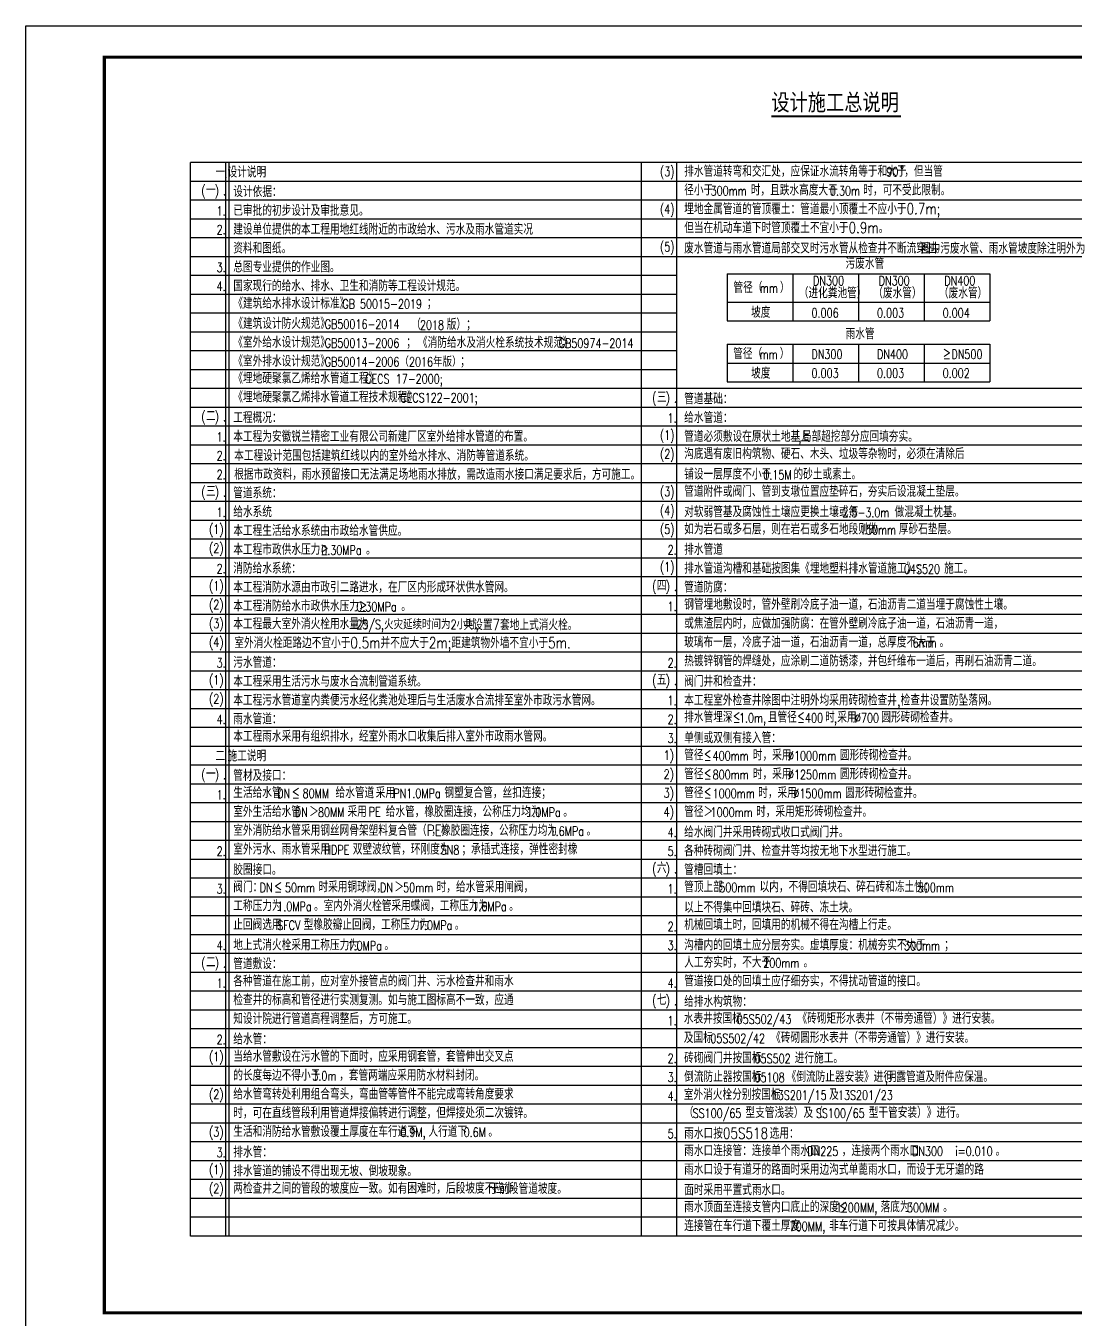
# Model space of a CAD drawing. Header units: millimetres. Extents: x 418357 to 841680, y 53918 to 109839.
# Drawn here: x 420716.3 to 420883.3, y 55197.1 to 55402.9 of the extents above; entities that cross this region are included whole.
import ezdxf

# ---------------------------------------------------------------- set-up
doc = ezdxf.new("R2010")
doc.units = ezdxf.units.MM
for name, color, linetype in [('DIM_SYMB', 171, 'Continuous'), ('PUB_TEXT', 7, 'Continuous'), ('TK', 4, 'Continuous'), ('TWT_TEXT', 7, 'Continuous')]:
    doc.layers.add(name, color=color, linetype=linetype)
doc.styles.add('_TWT_PIPEDN', font='SIMPLEX', dxfattribs={"width": 0.8, "height": 3, "bigfont": 'HZTXT'})
doc.styles.add('图框字体', font='', dxfattribs={"width": 0.8})
doc.styles.get('图框字体').set_extended_font_data('NSimSun')

# ---------------------------------------------------------------- blocks, each defined once
blk = doc.blocks.new('GeYuanFrame_74602687', base_point=(18.76, 4.34))
at = {"layer": 'TK'}
blk.add_line((43.76, 414.34), (602.76, 414.34), dxfattribs=at)
blk.add_lwpolyline([(18.76, 424.34), (612.76, 424.34), (612.76, 4.34), (18.76, 4.34), (18.76, 424.34)], dxfattribs=at)
at = {"layer": 'TK', "const_width": 1}
blk.add_lwpolyline([(602.76, 414.34), (43.76, 414.34), (43.76, 14.34), (602.76, 14.34)], close=True, dxfattribs=at)

msp = doc.modelspace()

# ---------------------------------------------------------------- linework, layer by layer
at = {"color": 8, "ltscale": 5}
for p, q in [((420957.983, 55381.154), (420742.522, 55381.154)), ((420742.522, 55210.154), (420742.522, 55381.154)), ((420748.129, 55210.154), (420748.129, 55381.154)), ((420748.666, 55210.154), (420748.666, 55381.154)), ((420814.342, 55210.154), (420814.342, 55381.154)), ((420819.95, 55210.154), (420819.95, 55381.154)), ((420957.983, 55378.154), (420742.522, 55378.154)), ((420957.983, 55375.154), (420742.522, 55375.154)), ((420957.983, 55372.154), (420742.522, 55372.154)), ((420957.983, 55369.154), (420742.522, 55369.154)), ((420886.163, 55366.154), (420742.522, 55366.154)), ((420819.95, 55363.154), (420742.522, 55363.154)), ((420819.95, 55360.154), (420742.522, 55360.154)), ((420819.95, 55357.154), (420742.522, 55357.154)), ((420819.95, 55354.154), (420742.522, 55354.154)), ((420819.95, 55351.154), (420742.522, 55351.154)), ((420819.95, 55348.154), (420742.522, 55348.154)), ((420886.163, 55345.154), (420742.522, 55345.154)), ((420886.163, 55342.154), (420742.522, 55342.154)), ((420886.163, 55339.154), (420742.522, 55339.154)), ((420957.983, 55336.154), (420742.522, 55336.154)), ((420957.983, 55333.154), (420742.522, 55333.154)), ((420957.983, 55330.154), (420742.522, 55330.154)), ((420957.983, 55327.154), (420742.522, 55327.154)), ((420957.983, 55324.154), (420742.522, 55324.154)), ((420957.983, 55321.154), (420742.522, 55321.154)), ((420957.983, 55318.154), (420742.522, 55318.154)), ((420957.983, 55315.154), (420742.522, 55315.154)), ((420957.983, 55312.154), (420742.522, 55312.154)), ((420957.983, 55309.154), (420742.522, 55309.154)), ((420957.983, 55306.154), (420742.522, 55306.154)), ((420957.983, 55303.154), (420742.522, 55303.154)), ((420957.983, 55300.154), (420742.522, 55300.154)), ((420957.983, 55297.154), (420742.522, 55297.154)), ((420957.983, 55294.154), (420742.522, 55294.154)), ((420957.983, 55291.154), (420742.522, 55291.154)), ((420957.983, 55288.154), (420742.522, 55288.154)), ((420957.983, 55285.154), (420742.522, 55285.154)), ((420957.983, 55282.154), (420742.522, 55282.154)), ((420957.983, 55279.154), (420742.522, 55279.154)), ((420957.983, 55276.154), (420742.522, 55276.154)), ((420957.983, 55273.154), (420742.522, 55273.154)), ((420957.983, 55270.154), (420742.522, 55270.154)), ((420957.983, 55267.154), (420742.522, 55267.154)), ((420957.983, 55264.154), (420742.522, 55264.154)), ((420957.983, 55261.154), (420742.522, 55261.154)), ((420957.983, 55258.154), (420742.522, 55258.154)), ((420957.983, 55255.154), (420742.522, 55255.154)), ((420957.983, 55252.154), (420742.522, 55252.154)), ((420957.983, 55249.154), (420742.522, 55249.154)), ((420957.983, 55246.154), (420742.522, 55246.154)), ((420957.983, 55243.154), (420742.522, 55243.154)), ((420957.983, 55240.154), (420742.522, 55240.154)), ((420957.983, 55237.154), (420742.522, 55237.154)), ((420957.983, 55234.154), (420742.522, 55234.154)), ((420957.983, 55231.154), (420742.522, 55231.154)), ((420957.983, 55228.154), (420742.522, 55228.154)), ((420957.983, 55225.154), (420742.522, 55225.154)), ((420957.983, 55222.154), (420742.522, 55222.154)), ((420957.983, 55219.154), (420742.522, 55219.154)), ((420957.983, 55216.154), (420742.522, 55216.154)), ((420957.983, 55213.154), (420742.522, 55213.154)), ((420957.983, 55210.154), (420742.522, 55210.154))]:
    msp.add_line(p, q, dxfattribs=at)
for p, q in [((420828.009, 55363.426), (420828.009, 55355.926)), ((420828.009, 55363.426), (420869.805, 55363.426)), ((420838.458, 55363.426), (420838.458, 55355.926)), ((420848.907, 55363.426), (420848.907, 55355.926)), ((420859.356, 55363.426), (420859.356, 55355.926)), ((420869.805, 55363.426), (420869.805, 55355.926)), ((420828.009, 55358.926), (420869.805, 55358.926)), ((420828.009, 55355.926), (420869.805, 55355.926)), ((420828.009, 55352.225), (420828.009, 55346.225)), ((420828.009, 55352.225), (420869.805, 55352.225)), ((420838.458, 55352.225), (420838.458, 55346.225)), ((420848.907, 55352.225), (420848.907, 55346.225)), ((420859.356, 55352.225), (420859.356, 55346.225)), ((420869.805, 55352.225), (420869.805, 55346.225)), ((420828.009, 55349.225), (420869.805, 55349.225)), ((420828.009, 55346.225), (420869.805, 55346.225))]:
    msp.add_line(p, q)
at = {"layer": 'DIM_SYMB', "const_width": 0.35}
msp.add_lwpolyline([(420835.027, 55388.526), (420855.679, 55388.526)], dxfattribs=at)

# ---------------------------------------------------------------- block references
at = {"layer": 'Defpoints', "lineweight": -2, "xscale": 0.5, "yscale": 0.5, "zscale": 0.5}
msp.add_blockref('GeYuanFrame_74602687', (420716.28, 55192.937), dxfattribs=at)

# ---------------------------------------------------------------- texts
at = {"layer": 'PUB_TEXT', "style": '图框字体', "width": 0.8}
msp.add_text('设计施工总说明', height=2.6582, dxfattribs=at).set_placement((420835.027, 55389.449))
at = {"layer": 'TWT_TEXT', "style": '_TWT_PIPEDN'}
for s, height, width, p in [('(3)', 1.4875, 0.752941, (420817.285, 55378.993)), ('排水管道转弯和交汇处，应保证水流转角等于和大于', 1.75, 0.8, (420821.142, 55378.916)), ('°，但当管', 1.75, 0.8, (420855.475, 55378.916)), ('一', 1.75, 0.8, (420746.475, 55378.785)), ('.', 1.487, 0.752941, (420747.875, 55378.785)), ('设计说明', 1.75, 0.8, (420748.408, 55378.785)), ('90', 1.4875, 0.752941, (420853.342, 55378.916)), ('(', 1.487, 0.752941, (420744.229, 55375.933)), ('一', 1.75, 0.8, (420744.975, 55375.933)), (')', 1.487, 0.752941, (420746.375, 55375.933)), ('设计依据：', 1.75, 0.8, (420749.322, 55375.668)), ('径小于', 1.75, 0.8, (420821.142, 55375.916)), ('300mm', 1.4875, 0.752941, (420825.342, 55375.916)), ('时，且跌水高度大于', 1.75, 0.8, (420831.742, 55375.916)), ('0.30m', 1.4875, 0.752941, (420844.342, 55375.916)), ('时，可不受此限制。', 1.75, 0.8, (420849.675, 55375.916)), ('.', 1.487, 0.752941, (420747.686, 55375.933)), ('已审批的初步设计及审批意见。', 1.75, 0.8, (420749.322, 55372.668)), ('(4)', 1.4875, 0.752941, (420817.285, 55372.993)), ('埋地金属管道的管顶覆土：管道最小顶覆土不应小于0.7m;', 1.75, 0.8, (420821.142, 55372.916)), ('1.', 1.4875, 0.752941, (420746.67, 55372.713)), ('2.', 1.4875, 0.752941, (420746.67, 55369.713)), ('建设单位提供的本工程用地红线附近的市政给水、污水及雨水管道实况', 1.75, 0.8, (420749.322, 55369.668)), ('但当在机动车道下时管顶覆土不宜小于0.9m。', 1.75, 0.8, (420821.142, 55369.916)), ('资料和图纸。', 1.75, 0.8, (420749.322, 55366.668)), ('(5)', 1.4875, 0.752941, (420817.285, 55366.993)), ('废水管道与雨水管道局部交叉时污水管从检查井不断流穿过。', 1.75, 0.8, (420821.142, 55366.668)), ('图中污废', 1.75, 0.8, (420858.863, 55366.632)), ('水管、雨水管坡度除注明外为', 1.75, 0.8, (420865.028, 55366.632)), ('3.', 1.4875, 0.752941, (420746.67, 55363.713)), ('总图专业提供的作业图。', 1.75, 0.8, (420749.322, 55363.668)), ('污废水管', 1.75, 0.8, (420846.84, 55364.218)), ('国家现行的给水、排水、卫生和消防等工程设计规范。', 1.75, 0.8, (420749.322, 55360.668)), ('管径（', 1.75, 0.8, (420828.985, 55360.399)), ('）', 1.75, 0.8, (420836.385, 55360.399)), ('DN300', 1.4875, 0.752941, (420841.675, 55361.596)), ('DN300', 1.4875, 0.752941, (420852.124, 55361.596)), ('DN400', 1.4875, 0.752941, (420862.573, 55361.596)), ('4.', 1.4875, 0.752941, (420746.67, 55360.713)), ('mm', 1.4875, 0.752941, (420833.185, 55360.399)), ('（进化粪池管）', 1.75, 0.8, (420839.399, 55359.538)), ('（废水管）', 1.75, 0.8, (420851.26, 55359.524)), ('（废水管）', 1.75, 0.8, (420861.709, 55359.524)), ('《建筑给水排水设计标准》', 1.75, 0.8, (420749.322, 55357.889)), ('GB', 1.4875, 0.752941, (420766.686, 55357.889)), ('50015-2019', 1.4875, 0.752941, (420769.49, 55357.889)), ('；', 1.75, 0.8, (420780.144, 55357.937)), ('坡度', 1.75, 0.8, (420831.798, 55356.441)), ('《建筑设计防火规范》', 1.75, 0.8, (420749.322, 55354.668)), ('GB50016-2014', 1.4875, 0.752941, (420763.886, 55354.668)), ('（', 1.75, 0.8, (420777.655, 55354.528)), ('版）；', 1.75, 0.8, (420783.322, 55354.528)), ('0.006', 1.4875, 0.752941, (420841.415, 55356.466)), ('0.003', 1.4875, 0.752941, (420851.864, 55356.466)), ('0.004', 1.4875, 0.752941, (420862.313, 55356.466)), ('2018', 1.4875, 0.752941, (420779.055, 55354.528)), ('雨水管', 1.75, 0.8, (420846.84, 55353.016)), ('《室外给水设计规范》', 1.75, 0.8, (420749.322, 55351.668)), ('GB50013-2006', 1.4875, 0.752941, (420763.886, 55351.668)), ('；', 1.75, 0.8, (420776.86, 55351.668)), ('《消防给水及消火栓系统技术规范》', 1.75, 0.8, (420778.74, 55351.633)), ('GB50974-2014', 1.4875, 0.752941, (420801.155, 55351.633)), ('《室外排水设计规范》', 1.75, 0.8, (420749.322, 55348.668)), ('GB50014-2006（2016年版）', 1.4875, 0.752941, (420763.886, 55348.668)), ('；', 1.75, 0.8, (420785.456, 55348.668)), ('管径（', 1.75, 0.8, (420828.954, 55349.868)), ('mm', 1.4875, 0.752941, (420833.154, 55349.868)), ('）', 1.75, 0.8, (420836.354, 55349.868)), ('DN300', 1.4875, 0.752941, (420841.415, 55349.875)), ('DN400', 1.4875, 0.752941, (420851.864, 55349.875)), ('≥', 1.75, 0.8, (420862.313, 55349.875)), ('DN500', 1.4875, 0.752941, (420863.713, 55349.875)), ('《埋地硬聚氯乙烯给水管道工程》', 1.75, 0.8, (420749.322, 55345.952)), ('坡度', 1.75, 0.8, (420831.798, 55346.739)), ('0.003', 1.4875, 0.752941, (420841.415, 55346.875)), ('0.003', 1.4875, 0.752941, (420851.864, 55346.875)), ('0.002', 1.4875, 0.752941, (420862.313, 55346.875)), ('CECS', 1.4875, 0.752941, (420770.322, 55345.952)), ('17-2000;', 1.4875, 0.752941, (420775.206, 55345.952)), ('《埋地硬聚氯乙烯排水管道工程技术规程》', 1.75, 0.8, (420749.322, 55342.952)), ('CECS122-2001;', 1.4875, 0.752941, (420775.922, 55342.952)), ('(', 1.487, 0.752941, (420816.049, 55342.933)), ('三', 1.75, 0.8, (420816.796, 55342.933)), (')', 1.487, 0.752941, (420818.196, 55342.933)), ('管道基础：', 1.75, 0.8, (420821.142, 55342.668)), ('(', 1.487, 0.752941, (420744.229, 55339.933)), (')', 1.487, 0.752941, (420746.375, 55339.933)), ('.', 1.487, 0.752941, (420819.507, 55342.933)), ('二', 1.75, 0.8, (420744.975, 55339.933)), ('.', 1.487, 0.752941, (420747.686, 55339.933)), ('工程概况：', 1.75, 0.8, (420749.322, 55339.668)), ('1.', 1.4875, 0.752941, (420818.491, 55339.713)), ('给水管道：', 1.75, 0.8, (420821.142, 55339.668)), ('1.', 1.4875, 0.752941, (420746.67, 55336.713)), ('(1)', 1.4875, 0.752941, (420817.285, 55336.993)), ('管道必须敷设在原状土地基上', 1.75, 0.8, (420821.142, 55336.668)), ('局部超挖部分应回填夯实。', 1.75, 0.8, (420839.875, 55336.668)), ('(2)', 1.4875, 0.752941, (420817.285, 55333.993)), ('沟底遇有废旧构筑物、硬石、木头、垃圾等杂物时，必须在清除后', 1.75, 0.8, (420821.142, 55333.916)), (',', 1.487, 0.752941, (420839.342, 55336.668)), ('2.', 1.4875, 0.752941, (420746.67, 55333.713)), ('2.', 1.4875, 0.752941, (420746.67, 55330.713)), ('铺设一层厚度不小于', 1.75, 0.8, (420821.142, 55330.668)), ('0.15M', 1.4875, 0.752941, (420833.742, 55330.668)), ('的砂土或素土。', 1.75, 0.8, (420838.542, 55330.668)), ('(', 1.487, 0.752941, (420744.229, 55327.933)), ('三', 1.75, 0.8, (420744.975, 55327.933)), (')', 1.487, 0.752941, (420746.375, 55327.933)), ('管道系统：', 1.75, 0.8, (420749.322, 55327.668)), ('(3)', 1.4875, 0.752941, (420817.285, 55327.993)), ('管道附件或阀门、管到支墩位置应垫碎石，夯实后设混凝土垫层。', 1.75, 0.8, (420821.142, 55327.916)), ('.', 1.487, 0.752941, (420747.686, 55327.933)), ('1.', 1.4875, 0.752941, (420746.67, 55324.713)), ('给水系统', 1.75, 0.8, (420749.322, 55324.668)), ('(4)', 1.4875, 0.752941, (420817.285, 55324.993)), ('对软弱管基及腐蚀性土壤应更换土壤或每', 1.75, 0.8, (420821.142, 55324.668)), ('2.5-3.0m', 1.4875, 0.752941, (420846.342, 55324.668)), ('做混凝土枕基。', 1.75, 0.8, (420854.662, 55324.668)), ('(1)', 1.4875, 0.752941, (420745.465, 55321.993)), ('本工程生活给水系统由市政给水管供应。', 1.75, 0.8, (420749.322, 55321.668)), ('(5)', 1.4875, 0.752941, (420817.285, 55321.993)), ('如为岩石或多石层，则在岩石或多石地段则做', 1.75, 0.8, (420821.142, 55321.916)), ('150mm', 1.4875, 0.752941, (420849.142, 55321.916)), ('厚砂石垫层。', 1.75, 0.8, (420855.329, 55321.916)), ('(2)', 1.4875, 0.752941, (420745.465, 55318.993)), ('本工程市政供水压力≥', 1.75, 0.8, (420749.322, 55318.668)), ('0.30MPa', 1.4875, 0.752941, (420763.322, 55318.668)), ('。', 1.75, 0.8, (420770.468, 55318.668)), ('2.', 1.4875, 0.752941, (420818.491, 55318.713)), ('排水管道', 1.75, 0.8, (420821.142, 55318.668)), ('2.', 1.4875, 0.752941, (420746.67, 55315.713)), ('消防给水系统：', 1.75, 0.8, (420749.322, 55315.668)), ('(1)', 1.4875, 0.752941, (420817.285, 55315.993)), ('排水管道沟槽和基础按图集《埋地塑料排水管道施工》：', 1.75, 0.8, (420821.142, 55315.668)), ('04S520', 1.4875, 0.752941, (420856.142, 55315.668)), ('施工。', 1.75, 0.8, (420862.542, 55315.668)), ('(1)', 1.4875, 0.752941, (420745.465, 55312.993)), ('本工程消防水源由市政引二路进水，在厂区内形成环状供水管网。', 1.75, 0.8, (420749.322, 55312.668)), ('(', 1.487, 0.752941, (420816.049, 55312.933)), ('四', 1.75, 0.8, (420816.796, 55312.933)), (')', 1.487, 0.752941, (420818.196, 55312.933)), ('.', 1.487, 0.752941, (420819.507, 55312.933)), ('管道防腐：', 1.75, 0.8, (420821.142, 55312.668)), ('(2)', 1.4875, 0.752941, (420745.465, 55309.993)), ('本工程消防给水市政供水压力≥', 1.75, 0.8, (420749.322, 55309.668)), ('0.30MPa', 1.4875, 0.752941, (420768.922, 55309.668)), ('1.', 1.4875, 0.752941, (420818.491, 55309.713)), ('钢管埋地敷设时，管外壁刷冷底子油一道，石油沥青二道当埋于腐蚀性土壤。', 1.75, 0.8, (420821.142, 55309.916)), ('(3)', 1.4875, 0.752941, (420745.465, 55306.993)), ('本工程最大室外消火栓用水量为', 1.75, 0.8, (420749.322, 55306.828)), ('。', 1.75, 0.8, (420776.068, 55309.668)), ('或焦渣层内时，应做加强防腐：在管外壁刷冷底子油一道，石油沥青一道，', 1.75, 0.8, (420821.142, 55306.916)), ('(4)', 1.4875, 0.752941, (420745.465, 55303.993)), ('室外消火栓距路边不宜小于0.5m并不应大于2m;距建筑物外墙不宜小于5m.', 1.75, 0.8, (420749.489, 55303.802)), ('玻璃布一层，冷底子油一道，石油沥青一道，总厚度不大于', 1.75, 0.8, (420821.142, 55303.916)), ('6mm', 1.4875, 0.752941, (420857.542, 55303.916)), ('。', 1.75, 0.8, (420861.809, 55303.916)), ('污水管道：', 1.75, 0.8, (420749.322, 55300.668)), ('热镀锌钢管的焊缝处，应涂刷二道防锈漆，并包纤维布一道后，再刷石油沥青二道。', 1.75, 0.8, (420821.142, 55300.916)), ('3.', 1.4875, 0.752941, (420746.67, 55300.713)), ('2.', 1.4875, 0.752941, (420818.491, 55300.713)), ('(1)', 1.4875, 0.752941, (420745.465, 55297.993)), ('本工程采用生活污水与废水合流制管道系统。', 1.75, 0.8, (420749.322, 55297.668)), ('(', 1.487, 0.752941, (420816.049, 55297.933)), ('五', 1.75, 0.8, (420816.796, 55297.933)), (')', 1.487, 0.752941, (420818.196, 55297.933)), ('阀门井和检查井：', 1.75, 0.8, (420821.142, 55297.668)), ('(2)', 1.4875, 0.752941, (420745.465, 55294.993)), ('本工程污水管道室内粪便污水经化粪池处理后与生活废水合流排至室外市政污水管网。', 1.75, 0.8, (420749.322, 55294.668)), ('.', 1.487, 0.752941, (420819.507, 55297.933)), ('本工程室外检查井除图中注明外均采用砖砌检查井,检查井设置防坠落网。', 1.75, 0.8, (420821.142, 55294.668)), ('1.', 1.4875, 0.752941, (420818.491, 55294.713)), ('4.', 1.4875, 0.752941, (420746.67, 55291.713)), ('雨水管道：', 1.75, 0.8, (420749.322, 55291.668)), ('2.', 1.4875, 0.752941, (420818.491, 55291.713)), ('排水管埋深≤', 1.75, 0.8, (420821.142, 55291.952)), ('1.0m,', 1.4875, 0.752941, (420829.875, 55291.952)), ('且管径≤', 1.75, 0.8, (420834.462, 55291.952)), ('400', 1.4875, 0.752941, (420840.395, 55291.952)), ('时', 1.75, 0.8, (420843.595, 55291.952)), ('采用', 1.75, 0.8, (420845.529, 55291.952)), ('%%C700', 1.4875, 0.752941, (420848.329, 55291.952)), ('圆形砖砌检查井。', 1.75, 0.8, (420852.542, 55291.952)), ('本工程雨水采用有组织排水，经室外雨水口收集后排入室外市政雨水管网。', 1.75, 0.8, (420749.322, 55288.916)), ('3.', 1.4875, 0.752941, (420818.491, 55288.713)), ('单侧或双侧有接入管：', 1.75, 0.8, (420821.142, 55288.668)), (',', 1.487, 0.752941, (420844.995, 55291.952)), ('二', 1.75, 0.8, (420746.475, 55285.785)), ('施工说明', 1.75, 0.8, (420748.408, 55285.785)), ('1)', 1.4875, 0.752941, (420817.875, 55285.993)), ('管径≤', 1.75, 0.8, (420821.142, 55285.916)), ('400mm', 1.4875, 0.752941, (420825.675, 55285.916)), ('时，采用', 1.75, 0.8, (420832.075, 55285.916)), ('%%C1000mm', 1.4875, 0.752941, (420837.675, 55285.916)), ('圆形砖砌检查井。', 1.75, 0.8, (420845.942, 55285.916)), ('(', 1.487, 0.752941, (420744.229, 55282.933)), ('一', 1.75, 0.8, (420744.975, 55282.933)), (')', 1.487, 0.752941, (420746.375, 55282.933)), ('.', 1.487, 0.752941, (420747.875, 55285.785)), ('管材及接口：', 1.75, 0.8, (420749.322, 55282.668)), ('2)', 1.4875, 0.752941, (420817.875, 55282.993)), ('管径≤', 1.75, 0.8, (420821.142, 55282.916)), ('800mm', 1.4875, 0.752941, (420825.675, 55282.916)), ('时，采用', 1.75, 0.8, (420832.075, 55282.916)), ('%%C1250mm', 1.4875, 0.752941, (420837.675, 55282.916)), ('圆形砖砌检查井。', 1.75, 0.8, (420845.942, 55282.916)), ('.', 1.487, 0.752941, (420747.686, 55282.933)), ('1.', 1.4875, 0.752941, (420746.67, 55279.713)), ('生活给水管', 1.75, 0.8, (420749.322, 55279.93)), ('DN', 1.4875, 0.752941, (420756.322, 55279.93)), ('≤', 1.75, 0.8, (420758.615, 55279.93)), ('80MM', 1.4875, 0.752941, (420760.348, 55279.93)), ('给水管道', 1.75, 0.8, (420765.606, 55279.93)), (':', 1.487, 0.752941, (420771.206, 55279.93)), ('采用', 1.75, 0.8, (420772.006, 55279.93)), ('PN1.0MPa', 1.4875, 0.752941, (420774.806, 55279.93)), ('钢塑复合管，丝扣连接；', 1.75, 0.8, (420782.966, 55279.93)), ('3)', 1.4875, 0.752941, (420817.875, 55279.993)), ('管径≤', 1.75, 0.8, (420821.142, 55279.916)), ('1000mm', 1.4875, 0.752941, (420825.675, 55279.916)), ('时，采用', 1.75, 0.8, (420832.929, 55279.916)), ('%%C1500mm', 1.4875, 0.752941, (420838.529, 55279.916)), ('圆形砖砌检查井。', 1.75, 0.8, (420846.795, 55279.916)), ('室外生活给水管', 1.75, 0.8, (420749.322, 55276.916)), ('DN', 1.4875, 0.752941, (420759.122, 55276.916)), ('＞', 1.75, 0.8, (420761.415, 55276.916)), ('80MM', 1.4875, 0.752941, (420762.815, 55276.916)), ('采用', 1.75, 0.8, (420767.508, 55276.916)), ('PE', 1.4875, 0.752941, (420770.892, 55277.017)), ('给水管，橡胶圈连接，公称压力均为', 1.75, 0.8, (420773.603, 55276.916)), ('1.0MPa', 1.4875, 0.752941, (420796.003, 55276.916)), ('4)', 1.4875, 0.752941, (420817.875, 55276.993)), ('管径＞', 1.75, 0.8, (420821.142, 55276.916)), ('1000mm', 1.4875, 0.752941, (420825.342, 55276.916)), ('时，采用矩形砖砌检查井。', 1.75, 0.8, (420832.595, 55276.916)), ('室外消防给水管采用钢丝网骨架塑料复合管（PE）', 1.75, 0.8, (420749.322, 55273.916)), ('，橡胶圈连接，公称压力均为', 1.75, 0.8, (420780.868, 55273.916)), ('。', 1.75, 0.8, (420801.87, 55276.916)), ('1.6MPa', 1.4875, 0.752941, (420799.709, 55273.916)), ('。', 1.75, 0.8, (420805.592, 55273.916)), ('4.', 1.4875, 0.752941, (420818.491, 55273.713)), ('给水阀门井采用砖砌式收口式阀门井。', 1.75, 0.8, (420821.142, 55273.668)), ('2.', 1.4875, 0.752941, (420746.67, 55270.713)), ('室外污水、雨水管采用', 1.75, 0.8, (420749.322, 55270.93)), ('HDPE', 1.4875, 0.752941, (420763.832, 55270.93)), ('双壁波纹管，环刚度为', 1.75, 0.8, (420768.359, 55270.93)), ('SN8', 1.4875, 0.752941, (420782.359, 55270.93)), ('；承插式连接，弹性密封橡', 1.75, 0.8, (420785.666, 55270.93)), ('5.', 1.4875, 0.752941, (420818.491, 55270.713)), ('各种砖砌阀门井、检查井等均按无地下水型进行施工。', 1.75, 0.8, (420821.142, 55270.682)), ('胶圈接口。', 1.75, 0.8, (420749.322, 55267.668)), ('(', 1.487, 0.752941, (420816.049, 55267.933)), ('六', 1.75, 0.8, (420816.796, 55267.933)), (')', 1.487, 0.752941, (420818.196, 55267.933)), ('管槽回填土：', 1.75, 0.8, (420821.142, 55267.668)), ('.', 1.487, 0.752941, (420819.507, 55267.933)), ('3.', 1.4875, 0.752941, (420746.67, 55264.713)), ('阀门：', 1.75, 0.8, (420749.322, 55264.916)), ('DN', 1.4875, 0.752941, (420753.522, 55264.916)), ('≤', 1.75, 0.8, (420755.815, 55264.916)), ('50mm', 1.4875, 0.752941, (420757.548, 55264.916)), ('时采用铜球阀，', 1.75, 0.8, (420762.882, 55264.916)), ('DN', 1.4875, 0.752941, (420772.682, 55264.916)), ('＞', 1.75, 0.8, (420774.975, 55264.916)), ('50mm', 1.4875, 0.752941, (420776.375, 55264.916)), ('时，给水管采用闸阀，', 1.75, 0.8, (420781.708, 55264.916)), ('1.', 1.4875, 0.752941, (420818.491, 55264.713)), ('管顶上部', 1.75, 0.8, (420821.142, 55264.93)), ('500mm', 1.4875, 0.752941, (420826.742, 55264.93)), ('以内，不得回填块石、碎石砖和冻土快；', 1.75, 0.8, (420833.142, 55264.93)), ('500mm', 1.4875, 0.752941, (420858.342, 55264.93)), ('工称压力为', 1.75, 0.8, (420749.322, 55261.916)), ('。室内外消火栓管采用蝶阀，工称压力为', 1.75, 0.8, (420762.188, 55261.916)), ('以上不得集中回填块石、碎砖、冻土块。', 1.75, 0.8, (420821.142, 55261.668)), ('1.0MPa', 1.4875, 0.752941, (420756.322, 55261.916)), ('1.6MPa', 1.4875, 0.752941, (420787.388, 55261.916)), ('。', 1.75, 0.8, (420793.255, 55261.916)), ('止回阀选用', 1.75, 0.8, (420749.322, 55258.916)), ('SFCV', 1.4875, 0.752941, (420756.322, 55258.916)), ('型橡胶瓣止回阀，工称压力为', 1.75, 0.8, (420760.535, 55258.916)), ('1.0MPa', 1.4875, 0.752941, (420778.735, 55258.916)), ('。', 1.75, 0.8, (420784.602, 55258.916)), ('2.', 1.4875, 0.752941, (420818.491, 55258.713)), ('机械回填土时，回填用的机械不得在沟槽上行走。', 1.75, 0.8, (420821.142, 55258.916)), ('地上式消火栓采用工称压力为', 1.75, 0.8, (420749.322, 55255.668)), ('沟槽内的回填土应分层夯实。虚填厚度：机械夯实不大于', 1.75, 0.8, (420821.142, 55255.668)), ('4.', 1.4875, 0.752941, (420746.67, 55255.713)), ('1.0MPa', 1.4875, 0.752941, (420767.522, 55255.668)), ('。', 1.75, 0.8, (420773.388, 55255.668)), ('3.', 1.4875, 0.752941, (420818.491, 55255.713)), ('300mm', 1.4875, 0.752941, (420856.142, 55255.668)), ('；', 1.75, 0.8, (420862.542, 55255.668)), ('(', 1.487, 0.752941, (420744.229, 55252.933)), ('二', 1.75, 0.8, (420744.975, 55252.933)), (')', 1.487, 0.752941, (420746.375, 55252.933)), ('管道敷设：', 1.75, 0.8, (420749.322, 55252.668)), ('人工夯实时，不大于', 1.75, 0.8, (420821.142, 55252.916)), ('200mm', 1.4875, 0.752941, (420833.742, 55252.916)), ('。', 1.75, 0.8, (420840.142, 55252.916)), ('1.', 1.4875, 0.752941, (420746.67, 55249.713)), ('.', 1.487, 0.752941, (420747.686, 55252.933)), ('各种管道在施工前，应对室外接管点的阀门井、污水检查井和雨水', 1.75, 0.8, (420749.322, 55249.916)), ('4.', 1.4875, 0.752941, (420818.491, 55249.713)), ('管道接口处的回填土应仔细夯实，不得扰动管道的接口。', 1.75, 0.8, (420821.142, 55249.916)), ('检查井的标高和管径进行实测复测。如与施工图标高不一致，应通', 1.75, 0.8, (420749.322, 55246.93)), ('(', 1.487, 0.752941, (420816.049, 55246.933)), ('七', 1.75, 0.8, (420816.796, 55246.933)), (')', 1.487, 0.752941, (420818.196, 55246.933)), ('.', 1.487, 0.752941, (420819.507, 55246.933)), ('给排水构筑物：', 1.75, 0.8, (420821.142, 55246.668)), ('知设计院进行管道高程调整后，方可施工。', 1.75, 0.8, (420749.322, 55243.93)), ('1.', 1.4875, 0.752941, (420818.491, 55243.713)), ('水表井按国标', 1.75, 0.8, (420821.083, 55243.972)), ('05S502/43', 1.4875, 0.752941, (420829.483, 55243.972)), ('《砖砌矩形水表井（不带旁通管）》进行安装。', 1.75, 0.8, (420839.189, 55243.972)), ('及国标', 1.75, 0.8, (420821.083, 55240.912)), ('《砖砌圆形水表井（不带旁通管）》进行安装。', 1.75, 0.8, (420834.989, 55240.912)), ('2.', 1.4875, 0.752941, (420746.67, 55240.713)), ('给水管：', 1.75, 0.8, (420749.322, 55240.668)), ('05S502/42', 1.4875, 0.752941, (420825.283, 55240.912)), ('(1)', 1.4875, 0.752941, (420745.465, 55237.993)), ('当给水管敷设在污水管的下面时，应采用钢套管，套管伸出交叉点', 1.75, 0.8, (420749.322, 55237.916)), ('2.', 1.4875, 0.752941, (420818.491, 55237.713)), ('砖砌阀门井按国标', 1.75, 0.8, (420821.142, 55237.682)), ('05S502', 1.4875, 0.752941, (420832.342, 55237.682)), ('进行施工。', 1.75, 0.8, (420838.742, 55237.682)), ('的长度每边不得小于', 1.75, 0.8, (420749.322, 55234.916)), ('，套管两端应采用防水材料封闭。', 1.75, 0.8, (420766.188, 55234.916)), ('3.0m', 1.4875, 0.752941, (420761.922, 55234.916)), ('3.', 1.4875, 0.752941, (420818.491, 55234.713)), ('倒流防止器按国标', 1.75, 0.8, (420821.142, 55234.682)), ('05108', 1.4875, 0.752941, (420832.342, 55234.682)), ('《倒流防止器安装》进行', 1.75, 0.8, (420837.462, 55234.682)), (',', 1.487, 0.752941, (420853.144, 55234.682)), ('明露管道及附件应保温。', 1.75, 0.8, (420853.395, 55234.682)), ('(2)', 1.4875, 0.752941, (420745.465, 55231.993)), ('给水管弯转处利用组合弯头，弯曲管等管件不能完成弯转角度要求', 1.75, 0.8, (420749.322, 55231.916)), ('4.', 1.4875, 0.752941, (420818.491, 55231.713)), ('室外消火栓分别按国标', 1.75, 0.8, (420821.083, 55231.853)), ('13S201/15', 1.4875, 0.752941, (420835.083, 55231.853)), ('及', 1.75, 0.8, (420844.238, 55231.853)), ('13S201/23', 1.4875, 0.752941, (420845.638, 55231.853)), ('时，可在直线管段利用管道焊接偏转进行调整，但焊接处须二次镀锌。', 1.75, 0.8, (420749.322, 55228.93)), ('（', 1.75, 0.8, (420821.083, 55228.972)), ('SS100/65', 1.4875, 0.752941, (420822.483, 55228.972)), ('型支管浅装）及（', 1.75, 0.8, (420830.909, 55228.972)), ('SS100/65', 1.4875, 0.752941, (420842.109, 55228.972)), ('型干管安装）》进行。', 1.75, 0.8, (420850.536, 55228.972)), ('(3)', 1.4875, 0.752941, (420745.465, 55225.993)), ('生活和消防给水管敷设覆土厚度在车行道下', 1.75, 0.8, (420749.322, 55225.952)), ('0.9M,', 1.4875, 0.752941, (420775.922, 55225.952)), ('人行道下', 1.75, 0.8, (420780.402, 55225.952)), ('0.6M', 1.4875, 0.752941, (420786.002, 55225.952)), ('。', 1.75, 0.8, (420789.948, 55225.952)), ('5.', 1.4875, 0.752941, (420818.491, 55225.713)), ('雨水口按05S518', 1.75, 0.8, (420821.142, 55225.668)), ('选用：', 1.75, 0.8, (420834.76, 55225.668)), ('排水管：', 1.75, 0.8, (420749.322, 55222.668)), ('雨水口连接管：连接单个雨水口', 1.75, 0.8, (420821.142, 55222.916)), ('DN225', 1.4875, 0.752941, (420840.742, 55222.916)), ('，连接两个雨水口', 1.75, 0.8, (420846.235, 55222.916)), ('DN300', 1.4875, 0.752941, (420857.435, 55222.916)), ('i=0.010', 1.4875, 0.752941, (420864.329, 55222.916)), ('3.', 1.4875, 0.752941, (420746.67, 55222.713)), ('。', 1.75, 0.8, (420870.729, 55222.916)), ('(1)', 1.4875, 0.752941, (420745.465, 55219.993)), ('排水管道的铺设不得出现无坡、倒坡现象。', 1.75, 0.8, (420749.322, 55219.668)), ('雨水口设于有道牙的路面时采用边沟式单蓖雨水口，而设于无牙道的路', 1.75, 0.8, (420821.142, 55219.916)), ('；', 1.75, 0.8, (420864.475, 55220.156)), ('(2)', 1.4875, 0.752941, (420745.465, 55216.993)), ('两检查井之间的管段的坡度应一致。如有困难时，后段坡度不应小', 1.75, 0.8, (420749.322, 55216.916)), ('于前段管道坡度。', 1.75, 0.8, (420790.137, 55216.865)), ('面时采用平置式雨水口。', 1.75, 0.8, (420821.142, 55216.668)), ('雨水顶面至连接支管内口底止的深度≤', 1.75, 0.8, (420821.142, 55213.952)), ('1200MM,', 1.4875, 0.752941, (420845.275, 55213.952)), ('落底为', 1.75, 0.8, (420852.422, 55213.952)), ('300MM', 1.4875, 0.752941, (420856.622, 55213.952)), ('。', 1.75, 0.8, (420862.382, 55213.952)), ('连接管在车行道下覆土厚度', 1.75, 0.8, (420821.142, 55210.952)), ('700MM,', 1.4875, 0.752941, (420837.942, 55210.952)), ('非车行道下可按具体情况减少。', 1.75, 0.8, (420844.235, 55210.952))]:
    msp.add_text(s, height=height, dxfattribs=dict(at, width=width)).set_placement(p)
at = {"layer": 'TWT_TEXT', "color": 2, "style": '_TWT_PIPEDN'}
for s, height, width, p in [('本工程为安徽锐兰精密工业有限公司新建厂区室外给排水管道的布置。', 1.75, 0.8, (420749.322, 55336.668)), ('本工程设计范围包括建筑红线以内的室外给水排水、消防等管道系统。', 1.75, 0.8, (420749.462, 55333.63)), ('根据市政资料，雨水预留接口无法满足场地雨水排放，需改造雨水接口满足要求后，方可施工。', 1.75, 0.8, (420749.462, 55330.63)), ('25/S,火灾延续时间为2小时,', 1.4875, 0.752941, (420768.922, 55306.828)), ('共设置7套地上式消火栓。', 1.75, 0.8, (420785.992, 55306.667))]:
    msp.add_text(s, height=height, dxfattribs=dict(at, width=width)).set_placement(p)

doc.saveas('drawing.dxf')
